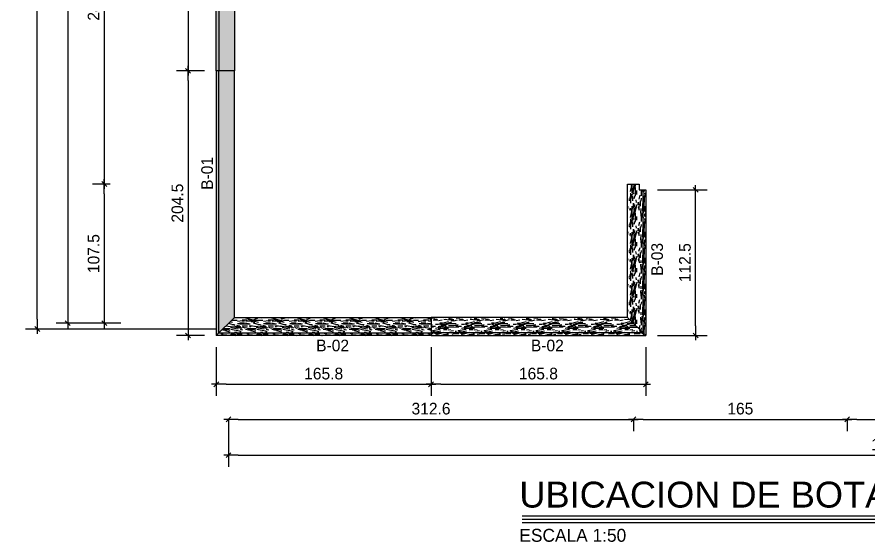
# Model space of a CAD drawing. Header units: millimetres. Extents: x 19442 to 19711, y 4351 to 4752.
# Drawn here: x 19442.44 to 19449.02, y 4514.15 to 4518.2 of the extents above; entities that cross this region are included whole.
import ezdxf
from ezdxf.enums import TextEntityAlignment as Align

# ---------------------------------------------------------------- set-up
doc = ezdxf.new("R2010")
doc.units = ezdxf.units.MM
doc.set_wipeout_variables(frame=1)
for name, color, linetype in [('0 @ 0.5', 7, 'Continuous'), ('BOTAGUAS', 3, 'Continuous'), ('TEXTO @ 0.5', 2, 'Continuous'), ('TEXTOS TITULOS @ 0.5', 3, 'Continuous')]:
    doc.layers.add(name, color=color, linetype=linetype)
doc.styles.add('century gothic', font='GOTHIC.TTF')
doc.styles.add('NOTAS', font='GOTHIC.TTF')
doc.styles.add('SMCtitulos', font='sanss___.ttf')
doc.dimstyles.new('ANOTATIVE 100 SMCONSTRUCCIONES', dxfattribs={"dimscale": 0, "dimtxt": 0.18, "dimasz": 0.15, "dimexe": 0.18, "dimexo": 0.09, "dimgap": 0.1, "dimtad": 1, "dimzin": 0, "dimdsep": 46, "dimtxsty": 'century gothic', "dimblk1": 'FLECHA1', "dimblk2": 'FLECHA1', "dimsah": 1, "dimcen": 0.18, "dimdle": 0.075, "dimclrd": 1, "dimclre": 1, "dimclrt": 2, "dimaunit": 1, "dimadec": 0, "dimazin": 0, "dimtfac": 0.75, "dimtix": 1, "dimtmove": 2, "dimatfit": 3, "dimfxl": 0.09, "dimtvp": 1.5, "dimtfill": 1, "dimtolj": 1, "dimtzin": 0, "dimarcsym": 0})
doc.dimstyles.new('ANOTATIVE CM SMCONSTRUCCIONES', dxfattribs={"dimscale": 0, "dimtxt": 0.18, "dimasz": 0.15, "dimexe": 0.18, "dimexo": 0.18, "dimgap": 0.07, "dimtad": 1, "dimdec": 1, "dimlfac": 100, "dimdsep": 46, "dimtxsty": 'century gothic', "dimblk1": 'FLECHA1', "dimblk2": 'FLECHA1', "dimsah": 1, "dimcen": 0.18, "dimdle": 0.075, "dimclrd": 1, "dimclre": 1, "dimclrt": 2, "dimaunit": 1, "dimadec": 0, "dimazin": 2, "dimtfac": 0.75, "dimtdec": 1, "dimtix": 1, "dimtmove": 2, "dimatfit": 3, "dimfxl": 0.09, "dimtvp": 1.5, "dimtfill": 1, "dimtolj": 1, "dimtzin": 0, "dimarcsym": 0})

# ---------------------------------------------------------------- blocks, each defined once
blk = doc.blocks.new('*U16')
at = {"color": 2}
blk.add_line((0, 0.052), (10.038, 0.052), dxfattribs=at)
at = {"color": 250}
blk.add_line((0, 0), (10.038, 0), dxfattribs=at)
at = {"color": 7}
blk.add_line((0, -0.047), (10.038, -0.047), dxfattribs=at)
at = {"color": 0, "linetype": 'ByBlock', "lineweight": -2, "style": 'NOTAS'}
for tag, p in [('1TITLE', (0.027, 1.014)), ('2TITLE', (-0.043, 0.181))]:
    blk.add_attdef(tag, p, '', height=0.3, dxfattribs=at)
blk.add_attdef('SCALE', text='', height=0.18, dxfattribs=at).set_placement((-0.043, -0.148), align=Align.TOP_LEFT)
blk = doc.blocks.new('FLECHA1')
at = {"color": 1}
blk.add_line((-1, 0), (0.496, 0), dxfattribs=at)
at = {"color": 4}
blk.add_line((-0.246, -0.248), (0.248, 0.25), dxfattribs=at)
blk = doc.blocks.new('*D24')
at = {"color": 1, "lineweight": -2, "transparency": 16777216}
for p, q in [((19443.1595, 4519.7375), (19443.0282, 4519.7375)), ((19443.1182, 4519.6625), (19443.1182, 4516.9875)), ((19443.1624, 4516.9125), (19443.0282, 4516.9125))]:
    blk.add_line(p, q, dxfattribs=at)
at = {"layer": 'Defpoints', "color": 0, "transparency": 16777216}
for p in [(19443.2495, 4519.7375), (19443.1182, 4516.9125), (19443.2524, 4516.9125)]:
    blk.add_point(p, dxfattribs=at)
at = {"color": 1, "lineweight": -2, "transparency": 16777216, "xscale": 0.075, "yscale": 0.075, "zscale": 0.075}
for p, rotation in [((19443.1182, 4519.7375), 90), ((19443.1182, 4516.9125), 270)]:
    blk.add_blockref('FLECHA1', p, dxfattribs=dict(at, rotation=rotation))
at = {"color": 2, "transparency": 16777216, "insert": (19443.0359, 4518.325), "char_height": 0.09, "attachment_point": 5, "rotation": 90, "style": 'century gothic', "bg_fill": 3, "box_fill_scale": 1.1, "bg_fill_color": 256, "bg_fill_true_color": 13158600, "bg_fill_transparency": 0}
blk.add_mtext('\\A1;282.5', dxfattribs=at)
blk = doc.blocks.new('*D25')
at = {"color": 1, "lineweight": -2, "transparency": 16777216}
for p, q in [((19443.1624, 4516.9125), (19443.0282, 4516.9125)), ((19443.1182, 4516.8375), (19443.1182, 4515.9125)), ((19443.2448, 4515.8375), (19443.0282, 4515.8375))]:
    blk.add_line(p, q, dxfattribs=at)
at = {"layer": 'Defpoints', "color": 0, "transparency": 16777216}
for p in [(19443.2524, 4516.9125), (19443.1182, 4515.8375), (19443.3348, 4515.8375)]:
    blk.add_point(p, dxfattribs=at)
at = {"color": 1, "lineweight": -2, "transparency": 16777216, "xscale": 0.075, "yscale": 0.075, "zscale": 0.075}
for p, rotation in [((19443.1182, 4516.9125), 90), ((19443.1182, 4515.8375), 270)]:
    blk.add_blockref('FLECHA1', p, dxfattribs=dict(at, rotation=rotation))
at = {"color": 2, "transparency": 16777216, "insert": (19443.0359, 4516.375), "char_height": 0.09, "attachment_point": 5, "rotation": 90, "style": 'century gothic', "bg_fill": 3, "box_fill_scale": 1.1, "bg_fill_color": 256, "bg_fill_true_color": 13158600, "bg_fill_transparency": 0}
blk.add_mtext('\\A1;107.5', dxfattribs=at)
blk = doc.blocks.new('*D26')
at = {"color": 1, "lineweight": -2, "transparency": 16777216}
for p, q in [((19443.1945, 4522.1759), (19442.7458, 4522.1759)), ((19442.8358, 4522.1009), (19442.8358, 4515.9125)), ((19443.1945, 4515.8375), (19442.7458, 4515.8375))]:
    blk.add_line(p, q, dxfattribs=at)
at = {"layer": 'Defpoints', "color": 0, "transparency": 16777216}
for p in [(19443.2845, 4522.1759), (19442.8358, 4515.8375), (19443.2845, 4515.8375)]:
    blk.add_point(p, dxfattribs=at)
at = {"color": 1, "lineweight": -2, "transparency": 16777216, "xscale": 0.075, "yscale": 0.075, "zscale": 0.075}
for p, rotation in [((19442.8358, 4522.1759), 90), ((19442.8358, 4515.8375), 270)]:
    blk.add_blockref('FLECHA1', p, dxfattribs=dict(at, rotation=rotation))
at = {"color": 2, "transparency": 16777216, "insert": (19442.7535, 4519.0067), "char_height": 0.09, "attachment_point": 5, "rotation": 90, "style": 'century gothic', "bg_fill": 3, "box_fill_scale": 1.1, "bg_fill_color": 256, "bg_fill_true_color": 13158600, "bg_fill_transparency": 0}
blk.add_mtext('\\A1;633.8', dxfattribs=at)
blk = doc.blocks.new('*D27')
at = {"color": 1, "lineweight": -2, "transparency": 16777216}
for p, q in [((19444.078, 4515.0891), (19444.078, 4515.0046)), ((19444.153, 4515.0946), (19447.1292, 4515.0946)), ((19447.2042, 4515.0891), (19447.2042, 4515.0046))]:
    blk.add_line(p, q, dxfattribs=at)
at = {"layer": 'Defpoints', "color": 0, "transparency": 16777216}
for p in [(19444.078, 4515.1791), (19447.2042, 4515.1791), (19447.2042, 4515.0946)]:
    blk.add_point(p, dxfattribs=at)
at = {"color": 1, "lineweight": -2, "transparency": 16777216, "xscale": 0.075, "yscale": 0.075, "zscale": 0.075, "rotation": 180}
blk.add_blockref('FLECHA1', (19444.078, 4515.0946), dxfattribs=at)
at = {"color": 1, "lineweight": -2, "transparency": 16777216, "xscale": 0.075, "yscale": 0.075, "zscale": 0.075}
blk.add_blockref('FLECHA1', (19447.2042, 4515.0946), dxfattribs=at)
at = {"color": 2, "transparency": 16777216, "insert": (19445.6411, 4515.1768), "char_height": 0.09, "attachment_point": 5, "style": 'century gothic', "bg_fill": 3, "box_fill_scale": 1.1, "bg_fill_color": 256, "bg_fill_true_color": 13158600, "bg_fill_transparency": 0}
blk.add_mtext('\\A1;312.6', dxfattribs=at)
blk = doc.blocks.new('*D28')
at = {"color": 1, "lineweight": -2, "transparency": 16777216}
for p, q in [((19447.2042, 4515.0891), (19447.2042, 4515.0046)), ((19447.2792, 4515.0946), (19448.7792, 4515.0946)), ((19448.8542, 4515.0994), (19448.8542, 4515.0046))]:
    blk.add_line(p, q, dxfattribs=at)
at = {"layer": 'Defpoints', "color": 0, "transparency": 16777216}
for p in [(19447.2042, 4515.1791), (19448.8542, 4515.1894), (19448.8542, 4515.0946)]:
    blk.add_point(p, dxfattribs=at)
at = {"color": 1, "lineweight": -2, "transparency": 16777216, "xscale": 0.075, "yscale": 0.075, "zscale": 0.075, "rotation": 180}
blk.add_blockref('FLECHA1', (19447.2042, 4515.0946), dxfattribs=at)
at = {"color": 1, "lineweight": -2, "transparency": 16777216, "xscale": 0.075, "yscale": 0.075, "zscale": 0.075}
blk.add_blockref('FLECHA1', (19448.8542, 4515.0946), dxfattribs=at)
at = {"color": 2, "transparency": 16777216, "insert": (19448.0292, 4515.1768), "char_height": 0.09, "attachment_point": 5, "style": 'century gothic', "bg_fill": 3, "box_fill_scale": 1.1, "bg_fill_color": 256, "bg_fill_true_color": 13158600, "bg_fill_transparency": 0}
blk.add_mtext('\\A1;165', dxfattribs=at)
blk = doc.blocks.new('*D29')
at = {"color": 1, "lineweight": -2, "transparency": 16777216}
for p, q in [((19448.8542, 4515.0994), (19448.8542, 4515.0046)), ((19448.9292, 4515.0946), (19451.0667, 4515.0946))]:
    blk.add_line(p, q, dxfattribs=at)
at = {"layer": 'Defpoints', "color": 0, "transparency": 16777216}
for p in [(19448.8542, 4515.1894), (19451.1417, 4515.0946), (19451.1417, 4515.0946)]:
    blk.add_point(p, dxfattribs=at)
at = {"color": 1, "lineweight": -2, "transparency": 16777216, "xscale": 0.075, "yscale": 0.075, "zscale": 0.075, "rotation": 180}
blk.add_blockref('FLECHA1', (19448.8542, 4515.0946), dxfattribs=at)
at = {"color": 1, "lineweight": -2, "transparency": 16777216, "xscale": 0.075, "yscale": 0.075, "zscale": 0.075}
blk.add_blockref('FLECHA1', (19451.1417, 4515.0946), dxfattribs=at)
at = {"color": 2, "transparency": 16777216, "insert": (19449.998, 4515.1768), "char_height": 0.09, "attachment_point": 5, "style": 'century gothic', "bg_fill": 3, "box_fill_scale": 1.1, "bg_fill_color": 256, "bg_fill_true_color": 13158600, "bg_fill_transparency": 0}
blk.add_mtext('\\A1;228.8', dxfattribs=at)
blk = doc.blocks.new('*D31')
at = {"color": 1, "lineweight": -2, "transparency": 16777216}
for p, q in [((19444.078, 4515.0891), (19444.078, 4514.7279)), ((19454.2679, 4515.1494), (19454.2679, 4514.7279)), ((19444.153, 4514.8179), (19454.1929, 4514.8179))]:
    blk.add_line(p, q, dxfattribs=at)
at = {"layer": 'Defpoints', "color": 0, "transparency": 16777216}
for p in [(19454.2679, 4515.2394), (19444.078, 4515.1791), (19454.2679, 4514.8179)]:
    blk.add_point(p, dxfattribs=at)
at = {"color": 1, "lineweight": -2, "transparency": 16777216, "xscale": 0.075, "yscale": 0.075, "zscale": 0.075, "rotation": 180}
blk.add_blockref('FLECHA1', (19444.078, 4514.8179), dxfattribs=at)
at = {"color": 1, "lineweight": -2, "transparency": 16777216, "xscale": 0.075, "yscale": 0.075, "zscale": 0.075}
blk.add_blockref('FLECHA1', (19454.2679, 4514.8179), dxfattribs=at)
at = {"color": 2, "transparency": 16777216, "insert": (19449.173, 4514.9001), "char_height": 0.09, "attachment_point": 5, "style": 'century gothic', "bg_fill": 3, "box_fill_scale": 1.1, "bg_fill_color": 256, "bg_fill_true_color": 13158600, "bg_fill_transparency": 0}
blk.add_mtext('\\A1;1019', dxfattribs=at)
blk = doc.blocks.new('*D38')
at = {"color": 1, "lineweight": -2, "transparency": 16777216}
for p, q in [((19443.988, 4522.2209), (19442.5107, 4522.2209)), ((19442.6007, 4515.8675), (19442.6007, 4522.1459)), ((19443.988, 4515.7925), (19442.5107, 4515.7925))]:
    blk.add_line(p, q, dxfattribs=at)
at = {"layer": 'Defpoints', "color": 0, "transparency": 16777216}
for p in [(19442.6007, 4522.2209), (19444.033, 4522.2209), (19444.033, 4515.7925)]:
    blk.add_point(p, dxfattribs=at)
at = {"color": 1, "lineweight": -2, "transparency": 16777216, "xscale": 0.075, "yscale": 0.075, "zscale": 0.075}
for p, rotation in [((19442.6007, 4522.2209), 90), ((19442.6007, 4515.7925), 270)]:
    blk.add_blockref('FLECHA1', p, dxfattribs=dict(at, rotation=rotation))
at = {"color": 2, "transparency": 16777216, "insert": (19442.5034, 4519.0067), "char_height": 0.09, "attachment_point": 5, "rotation": 90, "style": 'century gothic', "bg_fill": 3, "box_fill_scale": 1.1, "bg_fill_color": 256, "bg_fill_true_color": 13158600, "bg_fill_transparency": 0}
blk.add_mtext('\\A1;6.43', dxfattribs=at)
blk = doc.blocks.new('B02')
blk.add_wipeout([(19443.983, 4515.7425), (19444.123, 4515.8825), (19445.6411, 4515.8825), (19445.6411, 4515.7425)]).dxf.layer = 'BOTAGUAS'
at = {"layer": 'BOTAGUAS'}
h = blk.add_hatch(dxfattribs=at)
h.set_pattern_fill('MADERA_03', color=250, scale=0.2, pattern_type=2)
h.set_pattern_definition([(0, (31.14303, 0.156), (0, 0.2), [0.04, -0.16]), (8.9726, (31.145034, 0.048), (1.200000005876, 0.199999525118), [0.0384708, -3.8086058]), (5.7105, (31.143034, 0.06), (1.800000034755, 0.19999710144), [0.0401996, -1.9697752]), (344.5779, (31.1430343, 0.12), (2.1999999038893, -0.5999974677634), [0.0601664, -5.9564754]), (353.6599, (31.147034, 0.186), (0.200000063208, 4.086e-07), [0.0362216, -1.7748552]), (345.0686, (31.153034, 0.072), (0.799999998317, -0.199999673879), [0.0310484, -3.0737864]), (348.6901, (31.083034, 0.188), (0.2000000583, 7.413e-08), [0.0815844, -0.9382194]), (5.7105, (31.145034, 0.03), (1.800000034755, 0.19999710144), [0.0200998, -1.989875]), (0, (31.14303, 0.114), (0, 0.2), [0.02, -0.18]), (0, (31.10303, 0.138), (0, 0.2), [0.06, -0.14]), (11.3099, (31.143034, 0.168), (0.79999995433, 0.19999948721), [0.020396, -0.9994078]), (2.7263, (31.123034, 0.094), (4.0000000589947, 0.1999992035454), [0.0420476, -4.1627116]), (352.4054, (31.133034, 0.088), (1.599999971597, -0.19999873671), [0.0302654, -2.9962834]), (0, (31.12303, 0.012), (0, 0.2), [0.04, -0.16]), (358.8309, (31.1030343, 0.002), (0.2000000366479, 1.5360345e-07), [0.0980204, -9.70402]), (0, (31.10303, 0.152), (0, 0.2), [0.02, -0.18]), (0, (31.12303, 0.168), (0, 0.2), [0.02, -0.18]), (0, (31.03303, 0.186), (0, 0.2), [0.03, -0.17]), (350.5377, (31.087034, 0.196), (0.200000015444, 7.752e-08), [0.0608276, -1.1557248]), (0, (31.02303, 0.196), (0, 0.2), [0.04, -0.16]), (0, (31.00103, 0.016), (0, 0.2), [0.022, -0.178]), (0, (31.10303, 0.026), (0, 0.2), [0.02, -0.18]), (0, (31.00103, 0.032), (0, 0.2), [0.042, -0.158]), (5.4403, (31.103034, 0.044), (1.9999999402303, 0.199998956714), [0.04219, -4.1768144]), (0, (31.10503, 0.06), (0, 0.2), [0.038, -0.162]), (0, (31.00103, 0.064), (0, 0.2), [0.022, -0.178]), (358.8309, (31.0250343, 0.096), (0.2000000366479, 1.5360345e-07), [0.0980204, -9.70402]), (0, (31.04303, 0.114), (0, 0.2), [0.02, -0.18]), (0, (31.02303, 0.12), (0, 0.2), [0.02, -0.18]), (0, (31.10303, 0.12), (0, 0.2), [0.04, -0.16]), (0, (31.06303, 0.124), (0, 0.2), [0.02, -0.18]), (0, (31.02303, 0.148), (0, 0.2), [0.04, -0.16]), (19.6538, (31.077034, 0.064), (2.200000050424, 0.79999891494), [0.0297322, -2.9434812]), (11.3099, (31.043034, 0.12), (0.79999995433, 0.19999948721), [0.020396, -0.9994078]), (11.3099, (31.123034, 0.11), (0.79999995433, 0.19999948721), [0.020396, -0.9994078]), (5.7105, (31.063034, 0.186), (1.800000034755, 0.19999710144), [0.0200998, -1.989875]), (349.6952, (31.001034, 0.2), (1.199999995396, -0.19999893933), [0.0223606, -2.213707]), (348.6901, (31.023034, 0.016), (0.2000000583, 7.413e-08), [0.020396, -0.9994078]), (90, (31.04303, 0.012), (-0.2, 1e-17), [0, -0.2]), (346.6076, (31.001034, 0.124), (3.400000044994, -0.7999939065965), [0.043174, -4.2742308]), (11.3099, (31.123034, 0.152), (0.79999995433, 0.19999948721), [0.020396, -0.9994078]), (10.3048, (31.123034, 0.026), (0.999999957606, 0.199999208868), [0.0223606, -2.213707]), (348.6901, (31.063034, 0.114), (0.2000000583, 7.413e-08), [0.020396, -0.9994078]), (348.6901, (31.083034, 0.124), (0.2000000583, 7.413e-08), [0.020396, -0.9994078]), (341.5651, (31.001034, 0.104), (0.19999995825, 2.3367e-07), [0.0252982, -0.6071572]), (345.9638, (31.023034, 0.172), (0.19999992115, 2.4875e-07), [0.0824622, -0.7421588]), (343.3008, (31.063034, 0.186), (1.399999991533, -0.39999874641), [0.0626418, -2.025419]), (0, (31.06303, 0.196), (0, 0.2), [0.024, -0.176]), (345.9638, (31.043034, 0.032), (0.19999992115, 2.4875e-07), [0.0824622, -0.7421588]), (345.9638, (31.023034, 0.046), (0.19999992115, 2.4875e-07), [0.0824622, -0.7421588]), (345.9638, (31.023034, 0.064), (0.19999992115, 2.4875e-07), [0.0824622, -0.7421588]), (349.6952, (31.001034, 0.152), (1.199999995396, -0.19999893933), [0.0223606, -2.213707]), (345.9638, (31.063034, 0.148), (0.19999992115, 2.4875e-07), [0.041231, -0.78339]), (349.6952, (31.001034, 0.088), (1.199999995396, -0.19999893933), [0.0223606, -2.213707]), (357.6141, (31.105034, 0.074), (0.199999989185, 2.452822e-07), [0.0480416, -4.756123]), (349.6952, (31.083034, 0.11), (1.199999995396, -0.19999893933), [0.0223606, -2.213707]), (12.5288, (31.105034, 0.106), (0.800000095695, 0.199999860747), [0.018439, -1.8254698]), (349.5626, (31.0010343, 0.078), (2.199999936494, -0.3999970687047), [0.0772788, -7.650591]), (351.8699, (31.077034, 0.064), (0.199999892184, -4.835e-08), [0.0282842, -1.3859292]), (4.7636, (31.023034, 0.084), (2.199999989955, 0.199998289923), [0.0481664, -2.3601524]), (0, (31.07103, 0.088), (0, 0.2), [0.062, -0.138]), (344.7449, (31.001034, 0.178), (0.799999942428, -0.199999664289), [0.0228036, -2.2575472]), (350.5377, (31.043034, 0.012), (0.200000015444, 7.752e-08), [0.0608276, -1.1557248]), (340.0169, (31.001034, 0.054), (0.599999976081, -0.19999986488), [0.0234094, -2.3175304]), (0, (31.16303, 0.172), (0, 0.2), [0.01, -0.19]), (0, (31.16303, 0.084), (0, 0.2), [0.02, -0.18]), (11.3099, (31.163034, 0.012), (0.79999995433, 0.19999948721), [0.020396, -0.9994078]), (0, (31.16503, 0.032), (0, 0.2), [0.036, -0.164]), (343.3008, (31.163034, 0.138), (1.399999991533, -0.39999874641), [0.0208806, -2.0671802]), (348.0207, (31.1650343, 0.096), (3.7999999222511, -0.8002195416064), [0.0368014, -6.7101288]), (90, (31.16303, 0.012), (-0.2, 1e-17), [0, -0.2]), (0, (31.18303, 0.016), (0, 0.2), [0.018, -0.182]), (0, (31.18303, 0.054), (0, 0.2), [0.018, -0.182]), (0, (31.18303, 0.064), (0, 0.2), [0.018, -0.182]), (336.0376, (31.183034, 0.132), (1.400000005486, -0.599997330343), [0.0196978, -1.9500724]), (348.5163, (31.1830343, 0.156), (0.99999999677376, -0.2000310941214), [0.0183676, -13.043105]), (341.5651, (31.183034, 0.084), (0.19999995825, 2.3367e-07), [0.0189736, -0.6134816]), (347.4712, (31.183034, 0.182), (1.000000064082, -0.19999992061), [0.018439, -1.8254698])])
h.paths.add_polyline_path([(19443.983, 4515.7425), (19444.123, 4515.8825), (19445.6411, 4515.8825), (19445.6411, 4515.7425)])
blk.add_line((19444.003, 4515.7625), (19445.6411, 4515.7625), dxfattribs=at)
blk.add_lwpolyline([(19443.983, 4515.7425), (19444.123, 4515.8825), (19445.6411, 4515.8825), (19445.6411, 4515.7425)], close=True, dxfattribs=at)
blk = doc.blocks.new('B01')
blk.add_wipeout([(19443.983, 4515.7425), (19444.123, 4515.8825), (19444.123, 4517.7875), (19443.983, 4517.7875)]).dxf.layer = 'BOTAGUAS'
at = {"layer": 'BOTAGUAS'}
h = blk.add_hatch(dxfattribs=at)
h.set_pattern_fill('MADERA_03', color=250, scale=0.2, angle=90, pattern_type=2)
h.set_pattern_definition([(90, (-0.156, 0.142), (-0.2, 1e-17), [0.04, -0.16]), (98.9726, (-0.048, 0.144), (-0.199999525118, 1.200000005876), [0.0384708, -3.8086058]), (95.7105, (-0.06, 0.142), (-0.19999710144, 1.800000034755), [0.0401996, -1.9697752]), (74.5779, (-0.12, 0.142), (0.5999974677634, 2.1999999038893), [0.0601664, -5.9564754]), (83.6599, (-0.186, 0.146), (-4.086e-07, 0.200000063208), [0.0362216, -1.7748552]), (75.0686, (-0.072, 0.152), (0.199999673879, 0.799999998317), [0.0310484, -3.0737864]), (78.6901, (-0.188, 0.082), (-7.413e-08, 0.2000000583), [0.0815844, -0.9382194]), (95.7105, (-0.03, 0.144), (-0.19999710144, 1.800000034755), [0.0200998, -1.989875]), (90, (-0.114, 0.142), (-0.2, 1e-17), [0.02, -0.18]), (90, (-0.138, 0.102), (-0.2, 1e-17), [0.06, -0.14]), (101.3099, (-0.168, 0.142), (-0.19999948721, 0.79999995433), [0.020396, -0.9994078]), (92.7263, (-0.094, 0.122), (-0.1999992035454, 4.0000000589947), [0.0420476, -4.1627116]), (82.4054, (-0.088, 0.132), (0.19999873671, 1.599999971597), [0.0302654, -2.9962834]), (90, (-0.012, 0.122), (-0.2, 1e-17), [0.04, -0.16]), (88.8309, (-0.002, 0.102), (-1.5360345e-07, 0.2000000366479), [0.0980204, -9.70402]), (90, (-0.152, 0.102), (-0.2, 1e-17), [0.02, -0.18]), (90, (-0.168, 0.122), (-0.2, 1e-17), [0.02, -0.18]), (90, (-0.186, 0.032), (-0.2, 1e-17), [0.03, -0.17]), (80.5377, (-0.196, 0.086), (-7.752e-08, 0.200000015444), [0.0608276, -1.1557248]), (90, (-0.196, 0.022), (-0.2, 1e-17), [0.04, -0.16]), (90, (-0.016, 1e-18), (-0.2, 1e-17), [0.022, -0.178]), (90, (-0.026, 0.102), (-0.2, 1e-17), [0.02, -0.18]), (90, (-0.032, 2e-18), (-0.2, 1e-17), [0.042, -0.158]), (95.4403, (-0.044, 0.102), (-0.199998956714, 1.9999999402303), [0.04219, -4.1768144]), (90, (-0.06, 0.104), (-0.2, 1e-17), [0.038, -0.162]), (90, (-0.064, 4e-18), (-0.2, 1e-17), [0.022, -0.178]), (88.8309, (-0.096, 0.024), (-1.5360345e-07, 0.2000000366479), [0.0980204, -9.70402]), (90, (-0.114, 0.042), (-0.2, 1e-17), [0.02, -0.18]), (90, (-0.12, 0.022), (-0.2, 1e-17), [0.02, -0.18]), (90, (-0.12, 0.102), (-0.2, 1e-17), [0.04, -0.16]), (90, (-0.124, 0.062), (-0.2, 1e-17), [0.02, -0.18]), (90, (-0.148, 0.022), (-0.2, 1e-17), [0.04, -0.16]), (109.6538, (-0.064, 0.076), (-0.79999891494, 2.200000050424), [0.0297322, -2.9434812]), (101.3099, (-0.12, 0.042), (-0.19999948721, 0.79999995433), [0.020396, -0.9994078]), (101.3099, (-0.11, 0.122), (-0.19999948721, 0.79999995433), [0.020396, -0.9994078]), (95.7105, (-0.186, 0.062), (-0.19999710144, 1.800000034755), [0.0200998, -1.989875]), (79.6952, (-0.2, 1e-17), (0.19999893933, 1.199999995396), [0.0223606, -2.213707]), (78.6901, (-0.016, 0.022), (-7.413e-08, 0.2000000583), [0.020396, -0.9994078]), (180, (-0.012, 0.042), (-2e-17, -0.2), [0, -0.2]), (76.6076, (-0.124, 8e-18), (0.7999939065965, 3.400000044994), [0.043174, -4.2742308]), (101.3099, (-0.152, 0.122), (-0.19999948721, 0.79999995433), [0.020396, -0.9994078]), (100.3048, (-0.026, 0.122), (-0.199999208868, 0.999999957606), [0.0223606, -2.213707]), (78.6901, (-0.114, 0.062), (-7.413e-08, 0.2000000583), [0.020396, -0.9994078]), (78.6901, (-0.124, 0.082), (-7.413e-08, 0.2000000583), [0.020396, -0.9994078]), (71.5651, (-0.104, 6e-18), (-2.3367e-07, 0.19999995825), [0.0252982, -0.6071572]), (75.9638, (-0.172, 0.022), (-2.4875e-07, 0.19999992115), [0.0824622, -0.7421588]), (73.3008, (-0.186, 0.062), (0.39999874641, 1.399999991533), [0.0626418, -2.025419]), (90, (-0.196, 0.062), (-0.2, 1e-17), [0.024, -0.176]), (75.9638, (-0.032, 0.042), (-2.4875e-07, 0.19999992115), [0.0824622, -0.7421588]), (75.9638, (-0.046, 0.022), (-2.4875e-07, 0.19999992115), [0.0824622, -0.7421588]), (75.9638, (-0.064, 0.022), (-2.4875e-07, 0.19999992115), [0.0824622, -0.7421588]), (79.6952, (-0.152, 9e-18), (0.19999893933, 1.199999995396), [0.0223606, -2.213707]), (75.9638, (-0.148, 0.062), (-2.4875e-07, 0.19999992115), [0.041231, -0.78339]), (79.6952, (-0.088, 5e-18), (0.19999893933, 1.199999995396), [0.0223606, -2.213707]), (87.6141, (-0.074, 0.104), (-2.452822e-07, 0.199999989185), [0.0480416, -4.756123]), (79.6952, (-0.11, 0.082), (0.19999893933, 1.199999995396), [0.0223606, -2.213707]), (102.5288, (-0.106, 0.104), (-0.199999860747, 0.800000095695), [0.018439, -1.8254698]), (79.5626, (-0.078, 5e-18), (0.3999970687047, 2.199999936494), [0.0772788, -7.650591]), (81.8699, (-0.064, 0.076), (4.835e-08, 0.199999892184), [0.0282842, -1.3859292]), (94.7636, (-0.084, 0.022), (-0.199998289923, 2.199999989955), [0.0481664, -2.3601524]), (90, (-0.088, 0.07), (-0.2, 1e-17), [0.062, -0.138]), (74.7449, (-0.178, 1e-17), (0.199999664289, 0.799999942428), [0.0228036, -2.2575472]), (80.5377, (-0.012, 0.042), (-7.752e-08, 0.200000015444), [0.0608276, -1.1557248]), (70.0169, (-0.054, 3e-18), (0.19999986488, 0.599999976081), [0.0234094, -2.3175304]), (90, (-0.172, 0.162), (-0.2, 1e-17), [0.01, -0.19]), (90, (-0.084, 0.162), (-0.2, 1e-17), [0.02, -0.18]), (101.3099, (-0.012, 0.162), (-0.19999948721, 0.79999995433), [0.020396, -0.9994078]), (90, (-0.032, 0.164), (-0.2, 1e-17), [0.036, -0.164]), (73.3008, (-0.138, 0.162), (0.39999874641, 1.399999991533), [0.0208806, -2.0671802]), (78.0207, (-0.096, 0.164), (0.8002195416064, 3.7999999222511), [0.0368014, -6.7101288]), (180, (-0.012, 0.162), (-2e-17, -0.2), [0, -0.2]), (90, (-0.016, 0.182), (-0.2, 1e-17), [0.018, -0.182]), (90, (-0.054, 0.182), (-0.2, 1e-17), [0.018, -0.182]), (90, (-0.064, 0.182), (-0.2, 1e-17), [0.018, -0.182]), (66.0376, (-0.132, 0.182), (0.599997330343, 1.400000005486), [0.0196978, -1.9500724]), (78.5163, (-0.156, 0.182), (0.2000310941214, 0.99999999677376), [0.0183676, -13.043105]), (71.5651, (-0.084, 0.182), (-2.3367e-07, 0.19999995825), [0.0189736, -0.6134816]), (77.4712, (-0.182, 0.182), (0.19999992061, 1.000000064082), [0.018439, -1.8254698])])
h.paths.add_polyline_path([(19443.983, 4515.7425), (19444.123, 4515.8825), (19444.123, 4517.7875), (19443.983, 4517.7875)])
blk.add_line((19444.003, 4515.7625), (19444.003, 4517.7875), dxfattribs=at)
blk.add_lwpolyline([(19443.983, 4515.7425), (19444.123, 4515.8825), (19444.123, 4517.7875), (19443.983, 4517.7875)], close=True, dxfattribs=at)
blk = doc.blocks.new('B03')
blk.add_wipeout([(19447.2492, 4516.8675), (19447.2992, 4516.8675), (19447.2992, 4515.7425), (19447.1592, 4515.8825), (19447.1592, 4516.9125), (19447.2492, 4516.9125)]).dxf.layer = 'BOTAGUAS'
at = {"layer": 'BOTAGUAS'}
h = blk.add_hatch(dxfattribs=at)
h.set_pattern_fill('MADERA_03', color=250, scale=0.2, angle=90, pattern_type=2)
h.set_pattern_definition([(90, (12.65866, 0.142), (-0.2, 1e-17), [0.04, -0.16]), (98.9726, (12.766661, 0.144), (-0.199999525118, 1.200000005876), [0.0384708, -3.8086058]), (95.7105, (12.754661, 0.142), (-0.19999710144, 1.800000034755), [0.0401996, -1.9697752]), (74.5779, (12.694661, 0.142), (0.5999974677634, 2.1999999038893), [0.0601664, -5.9564754]), (83.6599, (12.62866, 0.146), (-4.086e-07, 0.200000063208), [0.0362216, -1.7748552]), (75.0686, (12.742661, 0.152), (0.199999673879, 0.799999998317), [0.0310484, -3.0737864]), (78.6901, (12.62666, 0.082), (-7.413e-08, 0.2000000583), [0.0815844, -0.9382194]), (95.7105, (12.784661, 0.144), (-0.19999710144, 1.800000034755), [0.0200998, -1.989875]), (90, (12.70066, 0.142), (-0.2, 1e-17), [0.02, -0.18]), (90, (12.67666, 0.102), (-0.2, 1e-17), [0.06, -0.14]), (101.3099, (12.64666, 0.142), (-0.19999948721, 0.79999995433), [0.020396, -0.9994078]), (92.7263, (12.720661, 0.122), (-0.1999992035454, 4.0000000589947), [0.0420476, -4.1627116]), (82.4054, (12.726661, 0.132), (0.19999873671, 1.599999971597), [0.0302654, -2.9962834]), (90, (12.80266, 0.122), (-0.2, 1e-17), [0.04, -0.16]), (88.8309, (12.812661, 0.102), (-1.5360345e-07, 0.2000000366479), [0.0980204, -9.70402]), (90, (12.66266, 0.102), (-0.2, 1e-17), [0.02, -0.18]), (90, (12.64666, 0.122), (-0.2, 1e-17), [0.02, -0.18]), (90, (12.62866, 0.032), (-0.2, 1e-17), [0.03, -0.17]), (80.5377, (12.61866, 0.086), (-7.752e-08, 0.200000015444), [0.0608276, -1.1557248]), (90, (12.61866, 0.022), (-0.2, 1e-17), [0.04, -0.16]), (90, (12.79866, 1e-18), (-0.2, 1e-17), [0.022, -0.178]), (90, (12.78866, 0.102), (-0.2, 1e-17), [0.02, -0.18]), (90, (12.78266, 2e-18), (-0.2, 1e-17), [0.042, -0.158]), (95.4403, (12.770661, 0.102), (-0.199998956714, 1.9999999402303), [0.04219, -4.1768144]), (90, (12.75466, 0.104), (-0.2, 1e-17), [0.038, -0.162]), (90, (12.75066, 4e-18), (-0.2, 1e-17), [0.022, -0.178]), (88.8309, (12.718661, 0.024), (-1.5360345e-07, 0.2000000366479), [0.0980204, -9.70402]), (90, (12.70066, 0.042), (-0.2, 1e-17), [0.02, -0.18]), (90, (12.69466, 0.022), (-0.2, 1e-17), [0.02, -0.18]), (90, (12.69466, 0.102), (-0.2, 1e-17), [0.04, -0.16]), (90, (12.69066, 0.062), (-0.2, 1e-17), [0.02, -0.18]), (90, (12.66666, 0.022), (-0.2, 1e-17), [0.04, -0.16]), (109.6538, (12.750661, 0.076), (-0.79999891494, 2.200000050424), [0.0297322, -2.9434812]), (101.3099, (12.69466, 0.042), (-0.19999948721, 0.79999995433), [0.020396, -0.9994078]), (101.3099, (12.70466, 0.122), (-0.19999948721, 0.79999995433), [0.020396, -0.9994078]), (95.7105, (12.628661, 0.062), (-0.19999710144, 1.800000034755), [0.0200998, -1.989875]), (79.6952, (12.614661, 1e-17), (0.19999893933, 1.199999995396), [0.0223606, -2.213707]), (78.6901, (12.79866, 0.022), (-7.413e-08, 0.2000000583), [0.020396, -0.9994078]), (180, (12.80266, 0.042), (-2e-17, -0.2), [0, -0.2]), (76.6076, (12.690661, 8e-18), (0.7999939065965, 3.400000044994), [0.043174, -4.2742308]), (101.3099, (12.66266, 0.122), (-0.19999948721, 0.79999995433), [0.020396, -0.9994078]), (100.3048, (12.788661, 0.122), (-0.199999208868, 0.999999957606), [0.0223606, -2.213707]), (78.6901, (12.70066, 0.062), (-7.413e-08, 0.2000000583), [0.020396, -0.9994078]), (78.6901, (12.69066, 0.082), (-7.413e-08, 0.2000000583), [0.020396, -0.9994078]), (71.5651, (12.71066, 6e-18), (-2.3367e-07, 0.19999995825), [0.0252982, -0.6071572]), (75.9638, (12.64266, 0.022), (-2.4875e-07, 0.19999992115), [0.0824622, -0.7421588]), (73.3008, (12.628661, 0.062), (0.39999874641, 1.399999991533), [0.0626418, -2.025419]), (90, (12.61866, 0.062), (-0.2, 1e-17), [0.024, -0.176]), (75.9638, (12.78266, 0.042), (-2.4875e-07, 0.19999992115), [0.0824622, -0.7421588]), (75.9638, (12.76866, 0.022), (-2.4875e-07, 0.19999992115), [0.0824622, -0.7421588]), (75.9638, (12.75066, 0.022), (-2.4875e-07, 0.19999992115), [0.0824622, -0.7421588]), (79.6952, (12.662661, 9e-18), (0.19999893933, 1.199999995396), [0.0223606, -2.213707]), (75.9638, (12.66666, 0.062), (-2.4875e-07, 0.19999992115), [0.041231, -0.78339]), (79.6952, (12.726661, 5e-18), (0.19999893933, 1.199999995396), [0.0223606, -2.213707]), (87.6141, (12.740661, 0.104), (-2.452822e-07, 0.199999989185), [0.0480416, -4.756123]), (79.6952, (12.704661, 0.082), (0.19999893933, 1.199999995396), [0.0223606, -2.213707]), (102.5288, (12.70866, 0.104), (-0.199999860747, 0.800000095695), [0.018439, -1.8254698]), (79.5626, (12.736661, 5e-18), (0.3999970687047, 2.199999936494), [0.0772788, -7.650591]), (81.8699, (12.75066, 0.076), (4.835e-08, 0.199999892184), [0.0282842, -1.3859292]), (94.7636, (12.730661, 0.022), (-0.199998289923, 2.199999989955), [0.0481664, -2.3601524]), (90, (12.72666, 0.07), (-0.2, 1e-17), [0.062, -0.138]), (74.7449, (12.636661, 1e-17), (0.199999664289, 0.799999942428), [0.0228036, -2.2575472]), (80.5377, (12.80266, 0.042), (-7.752e-08, 0.200000015444), [0.0608276, -1.1557248]), (70.0169, (12.760661, 3e-18), (0.19999986488, 0.599999976081), [0.0234094, -2.3175304]), (90, (12.64266, 0.162), (-0.2, 1e-17), [0.01, -0.19]), (90, (12.73066, 0.162), (-0.2, 1e-17), [0.02, -0.18]), (101.3099, (12.80266, 0.162), (-0.19999948721, 0.79999995433), [0.020396, -0.9994078]), (90, (12.78266, 0.164), (-0.2, 1e-17), [0.036, -0.164]), (73.3008, (12.676661, 0.162), (0.39999874641, 1.399999991533), [0.0208806, -2.0671802]), (78.0207, (12.718661, 0.164), (0.8002195416064, 3.7999999222511), [0.0368014, -6.7101288]), (180, (12.80266, 0.162), (-2e-17, -0.2), [0, -0.2]), (90, (12.79866, 0.182), (-0.2, 1e-17), [0.018, -0.182]), (90, (12.76066, 0.182), (-0.2, 1e-17), [0.018, -0.182]), (90, (12.75066, 0.182), (-0.2, 1e-17), [0.018, -0.182]), (66.0376, (12.682661, 0.182), (0.599997330343, 1.400000005486), [0.0196978, -1.9500724]), (78.5163, (12.658661, 0.182), (0.2000310941214, 0.99999999677376), [0.0183676, -13.043105]), (71.5651, (12.73066, 0.182), (-2.3367e-07, 0.19999995825), [0.0189736, -0.6134816]), (77.4712, (12.63266, 0.182), (0.19999992061, 1.000000064082), [0.018439, -1.8254698])])
h.paths.add_polyline_path([(19447.2492, 4516.8675), (19447.2992, 4516.8675), (19447.2992, 4515.7425), (19447.1592, 4515.8825), (19447.1592, 4516.9125), (19447.2492, 4516.9125)])
blk.add_line((19447.2792, 4515.7625), (19447.2792, 4516.8675), dxfattribs=at)
blk.add_lwpolyline([(19447.2492, 4516.8675), (19447.2992, 4516.8675), (19447.2992, 4515.7425), (19447.1592, 4515.8825), (19447.1592, 4516.9125), (19447.2492, 4516.9125)], close=True, dxfattribs=at)
blk = doc.blocks.new('*D75')
at = {"color": 1, "lineweight": -2, "transparency": 16777216}
for p, q in [((19443.893, 4519.8325), (19443.675, 4519.8325)), ((19443.765, 4519.7575), (19443.765, 4517.8625)), ((19443.893, 4517.7875), (19443.675, 4517.7875))]:
    blk.add_line(p, q, dxfattribs=at)
at = {"layer": 'Defpoints', "color": 0, "transparency": 16777216}
for p in [(19443.983, 4519.8325), (19443.765, 4517.7875), (19443.983, 4517.7875)]:
    blk.add_point(p, dxfattribs=at)
at = {"color": 1, "lineweight": -2, "transparency": 16777216, "xscale": 0.075, "yscale": 0.075, "zscale": 0.075}
for p, rotation in [((19443.765, 4519.8325), 90), ((19443.765, 4517.7875), 270)]:
    blk.add_blockref('FLECHA1', p, dxfattribs=dict(at, rotation=rotation))
at = {"color": 2, "transparency": 16777216, "insert": (19443.6828, 4518.81), "char_height": 0.09, "attachment_point": 5, "rotation": 90, "style": 'century gothic', "bg_fill": 3, "box_fill_scale": 1.1, "bg_fill_color": 256, "bg_fill_true_color": 13158600, "bg_fill_transparency": 0}
blk.add_mtext('\\A1;204.5', dxfattribs=at)
blk = doc.blocks.new('*D76')
at = {"color": 1, "lineweight": -2, "transparency": 16777216}
for p, q in [((19443.893, 4517.7875), (19443.675, 4517.7875)), ((19443.765, 4517.7125), (19443.765, 4515.8175)), ((19443.893, 4515.7425), (19443.675, 4515.7425))]:
    blk.add_line(p, q, dxfattribs=at)
at = {"layer": 'Defpoints', "color": 0, "transparency": 16777216}
for p in [(19443.983, 4517.7875), (19443.765, 4515.7425), (19443.983, 4515.7425)]:
    blk.add_point(p, dxfattribs=at)
at = {"color": 1, "lineweight": -2, "transparency": 16777216, "xscale": 0.075, "yscale": 0.075, "zscale": 0.075}
for p, rotation in [((19443.765, 4517.7875), 90), ((19443.765, 4515.7425), 270)]:
    blk.add_blockref('FLECHA1', p, dxfattribs=dict(at, rotation=rotation))
at = {"color": 2, "transparency": 16777216, "insert": (19443.6828, 4516.765), "char_height": 0.09, "attachment_point": 5, "rotation": 90, "style": 'century gothic', "bg_fill": 3, "box_fill_scale": 1.1, "bg_fill_color": 256, "bg_fill_true_color": 13158600, "bg_fill_transparency": 0}
blk.add_mtext('\\A1;204.5', dxfattribs=at)
blk = doc.blocks.new('*D77')
at = {"color": 1, "lineweight": -2, "transparency": 16777216}
for p, q in [((19443.983, 4515.6525), (19443.983, 4515.2753)), ((19445.6411, 4515.6525), (19445.6411, 4515.2753)), ((19444.058, 4515.3653), (19445.5661, 4515.3653))]:
    blk.add_line(p, q, dxfattribs=at)
at = {"layer": 'Defpoints', "color": 0, "transparency": 16777216}
for p in [(19443.983, 4515.7425), (19445.6411, 4515.7425), (19445.6411, 4515.3653)]:
    blk.add_point(p, dxfattribs=at)
at = {"color": 1, "lineweight": -2, "transparency": 16777216, "xscale": 0.075, "yscale": 0.075, "zscale": 0.075, "rotation": 180}
blk.add_blockref('FLECHA1', (19443.983, 4515.3653), dxfattribs=at)
at = {"color": 1, "lineweight": -2, "transparency": 16777216, "xscale": 0.075, "yscale": 0.075, "zscale": 0.075}
blk.add_blockref('FLECHA1', (19445.6411, 4515.3653), dxfattribs=at)
at = {"color": 2, "transparency": 16777216, "insert": (19444.8121, 4515.4475), "char_height": 0.09, "attachment_point": 5, "style": 'century gothic', "bg_fill": 3, "box_fill_scale": 1.1, "bg_fill_color": 256, "bg_fill_true_color": 13158600, "bg_fill_transparency": 0}
blk.add_mtext('\\A1;165.8', dxfattribs=at)
blk = doc.blocks.new('*D78')
at = {"color": 1, "lineweight": -2, "transparency": 16777216}
for p, q in [((19445.6411, 4515.6525), (19445.6411, 4515.2753)), ((19447.2992, 4515.6525), (19447.2992, 4515.2753)), ((19445.7161, 4515.3653), (19447.2242, 4515.3653))]:
    blk.add_line(p, q, dxfattribs=at)
at = {"layer": 'Defpoints', "color": 0, "transparency": 16777216}
for p in [(19445.6411, 4515.7425), (19447.2992, 4515.7425), (19447.2992, 4515.3653)]:
    blk.add_point(p, dxfattribs=at)
at = {"color": 1, "lineweight": -2, "transparency": 16777216, "xscale": 0.075, "yscale": 0.075, "zscale": 0.075, "rotation": 180}
blk.add_blockref('FLECHA1', (19445.6411, 4515.3653), dxfattribs=at)
at = {"color": 1, "lineweight": -2, "transparency": 16777216, "xscale": 0.075, "yscale": 0.075, "zscale": 0.075}
blk.add_blockref('FLECHA1', (19447.2992, 4515.3653), dxfattribs=at)
at = {"color": 2, "transparency": 16777216, "insert": (19446.4702, 4515.4475), "char_height": 0.09, "attachment_point": 5, "style": 'century gothic', "bg_fill": 3, "box_fill_scale": 1.1, "bg_fill_color": 256, "bg_fill_true_color": 13158600, "bg_fill_transparency": 0}
blk.add_mtext('\\A1;165.8', dxfattribs=at)
blk = doc.blocks.new('*D79')
at = {"color": 1, "lineweight": -2, "transparency": 16777216}
for p, q in [((19447.3892, 4516.8675), (19447.7742, 4516.8675)), ((19447.6842, 4515.8175), (19447.6842, 4516.7925)), ((19447.3892, 4515.7425), (19447.7742, 4515.7425))]:
    blk.add_line(p, q, dxfattribs=at)
at = {"layer": 'Defpoints', "color": 0, "transparency": 16777216}
for p in [(19447.2992, 4516.8675), (19447.6842, 4516.8675), (19447.2992, 4515.7425)]:
    blk.add_point(p, dxfattribs=at)
at = {"color": 1, "lineweight": -2, "transparency": 16777216, "xscale": 0.075, "yscale": 0.075, "zscale": 0.075}
for p, rotation in [((19447.6842, 4516.8675), 90), ((19447.6842, 4515.7425), 270)]:
    blk.add_blockref('FLECHA1', p, dxfattribs=dict(at, rotation=rotation))
at = {"color": 2, "transparency": 16777216, "insert": (19447.6019, 4516.305), "char_height": 0.09, "attachment_point": 5, "rotation": 90, "style": 'century gothic', "bg_fill": 3, "box_fill_scale": 1.1, "bg_fill_color": 256, "bg_fill_true_color": 13158600, "bg_fill_transparency": 0}
blk.add_mtext('\\A1;112.5', dxfattribs=at)

msp = doc.modelspace()

# ---------------------------------------------------------------- block references
at = {"layer": 'TEXTOS TITULOS @ 0.5'}
ref = msp.add_blockref('*U16', (19446.3446, 4514.3225), dxfattribs=dict(at, xscale=0.5, yscale=0.5, zscale=0.5))
ref.add_attrib('2TITLE', 'UBICACION DE BOTAGUAS INFERIOR', (19446.3231, 4514.4131), dxfattribs={"layer": '0', "color": 0, "linetype": 'ByBlock', "lineweight": -2, "height": 0.2, "style": 'SMCtitulos'})
ref.add_attrib('SCALE', 'ESCALA 1:50', dxfattribs={"layer": '0', "color": 0, "linetype": 'ByBlock', "lineweight": -2, "height": 0.1, "style": 'NOTAS'}).set_placement((19446.3231, 4514.2487), align=Align.TOP_LEFT)

# ---------------------------------------------------------------- texts
at = {"layer": 'TEXTO @ 0.5', "color": 2, "char_height": 0.09, "width": 0.238534, "attachment_point": 1, "rotation": 90, "style": 'century gothic'}
for s, insert in [('B-01', (19443.8669, 4516.8674)), ('B-03', (19447.3417, 4516.2033))]:
    msp.add_mtext(s, dxfattribs=dict(at, insert=insert))
at = {"layer": 'TEXTO @ 0.5', "color": 2, "insert": (19444.754, 4515.7102), "char_height": 0.09, "width": 0.238534, "attachment_point": 1, "style": 'century gothic'}
msp.add_mtext('B-02', dxfattribs=at)

# ---------------------------------------------------------------- dimensions: what is measured, and where the dimension line sits
at = {"layer": '0 @ 0.5'}
dim = msp.add_linear_dim(base=(19443.1182, 4516.9125), p1=(19443.2495, 4519.7375), p2=(19443.2524, 4516.9125), angle=90, dimstyle='ANOTATIVE CM SMCONSTRUCCIONES', override={"dimscale": 0.5, "dimtix": 1, "dimtofl": 1, "dimtmove": 2, "dimatfit": 3}, dxfattribs=at)
dim.commit()
dim.dimension.update_dxf_attribs({"geometry": '*D24', "text_midpoint": (19443.0359, 4518.325)})
dim = msp.add_linear_dim(base=(19447.2042, 4515.0946), p1=(19444.078, 4515.1791), p2=(19447.2042, 4515.1791), dimstyle='ANOTATIVE CM SMCONSTRUCCIONES', override={"dimscale": 0.5, "dimtix": 1, "dimtofl": 1, "dimtmove": 2, "dimatfit": 3}, dxfattribs=at)
dim.commit()
dim.dimension.update_dxf_attribs({"geometry": '*D27', "text_midpoint": (19445.6411, 4515.1768)})

# ---------------------------------------------------------------- next in the draw order: dimensions: what is measured, and where the dimension line sits
dim = msp.add_linear_dim(base=(19443.1182, 4515.8375), p1=(19443.2524, 4516.9125), p2=(19443.3348, 4515.8375), angle=90, dimstyle='ANOTATIVE CM SMCONSTRUCCIONES', override={"dimscale": 0.5, "dimtix": 1, "dimtofl": 1, "dimtmove": 2, "dimatfit": 3}, dxfattribs=at)
dim.commit()
dim.dimension.update_dxf_attribs({"geometry": '*D25', "text_midpoint": (19443.0359, 4516.375)})
dim = msp.add_linear_dim(base=(19448.8542, 4515.0946), p1=(19447.2042, 4515.1791), p2=(19448.8542, 4515.1894), dimstyle='ANOTATIVE CM SMCONSTRUCCIONES', override={"dimscale": 0.5, "dimtix": 1, "dimtofl": 1, "dimtmove": 2, "dimatfit": 3}, dxfattribs=at)
dim.commit()
dim.dimension.update_dxf_attribs({"geometry": '*D28', "text_midpoint": (19448.0292, 4515.1768)})

# ---------------------------------------------------------------- next in the draw order: dimensions: what is measured, and where the dimension line sits
dim = msp.add_linear_dim(base=(19442.8358, 4515.8375), p1=(19443.2845, 4522.1759), p2=(19443.2845, 4515.8375), angle=90, dimstyle='ANOTATIVE CM SMCONSTRUCCIONES', override={"dimscale": 0.5, "dimtix": 1, "dimtofl": 1, "dimtmove": 2, "dimatfit": 3}, dxfattribs=at)
dim.commit()
dim.dimension.update_dxf_attribs({"geometry": '*D26', "text_midpoint": (19442.7535, 4519.0067)})
dim = msp.add_linear_dim(base=(19451.14171, 4515.09458), p1=(19448.8542, 4515.1894), p2=(19451.14171, 4515.09458), dimstyle='ANOTATIVE CM SMCONSTRUCCIONES', override={"dimscale": 0.5, "dimtix": 1, "dimtofl": 1, "dimtmove": 2, "dimatfit": 3}, dxfattribs=at)
dim.commit()
dim.dimension.update_dxf_attribs({"geometry": '*D29', "text_midpoint": (19449.99795, 4515.17684)})

# ---------------------------------------------------------------- next in the draw order: dimensions: what is measured, and where the dimension line sits
dim = msp.add_linear_dim(base=(19442.6007, 4522.2209), p1=(19444.033, 4515.7925), p2=(19444.033, 4522.2209), angle=90, dimstyle='ANOTATIVE 100 SMCONSTRUCCIONES', override={"dimscale": 0.5, "dimtix": 1, "dimtofl": 1, "dimtmove": 2, "dimatfit": 3}, dxfattribs=at)
dim.commit()
dim.dimension.update_dxf_attribs({"geometry": '*D38', "text_midpoint": (19442.5034, 4519.0067)})
dim = msp.add_linear_dim(base=(19454.2679, 4514.8179), p1=(19444.078, 4515.1791), p2=(19454.2679, 4515.2394), dimstyle='ANOTATIVE CM SMCONSTRUCCIONES', override={"dimscale": 0.5, "dimtix": 1, "dimtofl": 1, "dimtmove": 2, "dimatfit": 3}, dxfattribs=at)
dim.commit()
dim.dimension.update_dxf_attribs({"geometry": '*D31', "text_midpoint": (19449.173, 4514.9001)})

# ---------------------------------------------------------------- next in the draw order: block references
msp.add_blockref('B02', (0, 0))

# ---------------------------------------------------------------- next in the draw order: block references
msp.add_blockref('B01', (0, 0))
at = {"xscale": -1}
msp.add_blockref('B02', (38891.2822, 0), dxfattribs=at)

# ---------------------------------------------------------------- next in the draw order: block references
at = {"xscale": -1, "rotation": 180}
msp.add_blockref('B01', (0, 9035.5751), dxfattribs=at)
msp.add_blockref('B03', (0, 0))

# ---------------------------------------------------------------- next in the draw order: texts
at = {"layer": 'TEXTO @ 0.5', "color": 2, "insert": (19446.4121, 4515.7102), "char_height": 0.09, "width": 0.238534, "attachment_point": 1, "style": 'century gothic'}
msp.add_mtext('B-02', dxfattribs=at)

# ---------------------------------------------------------------- next in the draw order: dimensions: what is measured, and where the dimension line sits
at = {"layer": '0 @ 0.5'}
dim = msp.add_linear_dim(base=(19443.765, 4517.7875), p1=(19443.983, 4519.8325), p2=(19443.983, 4517.7875), angle=90, dimstyle='ANOTATIVE CM SMCONSTRUCCIONES', override={"dimscale": 0.5, "dimtix": 1, "dimtofl": 1, "dimtmove": 2, "dimatfit": 3}, dxfattribs=at)
dim.commit()
dim.dimension.update_dxf_attribs({"geometry": '*D75', "text_midpoint": (19443.6828, 4518.81)})

# ---------------------------------------------------------------- next in the draw order: dimensions: what is measured, and where the dimension line sits
dim = msp.add_linear_dim(base=(19443.765, 4515.7425), p1=(19443.983, 4517.7875), p2=(19443.983, 4515.7425), angle=90, dimstyle='ANOTATIVE CM SMCONSTRUCCIONES', override={"dimscale": 0.5, "dimtix": 1, "dimtofl": 1, "dimtmove": 2, "dimatfit": 3}, dxfattribs=at)
dim.commit()
dim.dimension.update_dxf_attribs({"geometry": '*D76', "text_midpoint": (19443.6828, 4516.765)})

# ---------------------------------------------------------------- next in the draw order: dimensions: what is measured, and where the dimension line sits
dim = msp.add_linear_dim(base=(19445.6411, 4515.3653), p1=(19443.983, 4515.7425), p2=(19445.6411, 4515.7425), dimstyle='ANOTATIVE CM SMCONSTRUCCIONES', override={"dimscale": 0.5, "dimtix": 1, "dimtofl": 1, "dimtmove": 2, "dimatfit": 3}, dxfattribs=at)
dim.commit()
dim.dimension.update_dxf_attribs({"geometry": '*D77', "text_midpoint": (19444.8121, 4515.4475)})

# ---------------------------------------------------------------- next in the draw order: dimensions: what is measured, and where the dimension line sits
dim = msp.add_linear_dim(base=(19447.2992, 4515.3653), p1=(19445.6411, 4515.7425), p2=(19447.2992, 4515.7425), dimstyle='ANOTATIVE CM SMCONSTRUCCIONES', override={"dimscale": 0.5, "dimtix": 1, "dimtofl": 1, "dimtmove": 2, "dimatfit": 3}, dxfattribs=at)
dim.commit()
dim.dimension.update_dxf_attribs({"geometry": '*D78', "text_midpoint": (19446.4702, 4515.4475)})

# ---------------------------------------------------------------- next in the draw order: dimensions: what is measured, and where the dimension line sits
dim = msp.add_linear_dim(base=(19447.6842, 4516.8675), p1=(19447.2992, 4515.7425), p2=(19447.2992, 4516.8675), angle=90, dimstyle='ANOTATIVE CM SMCONSTRUCCIONES', override={"dimscale": 0.5, "dimtix": 1, "dimtofl": 1, "dimtmove": 2, "dimatfit": 3}, dxfattribs=at)
dim.commit()
dim.dimension.update_dxf_attribs({"geometry": '*D79', "text_midpoint": (19447.6019, 4516.305)})

doc.saveas('drawing.dxf')
